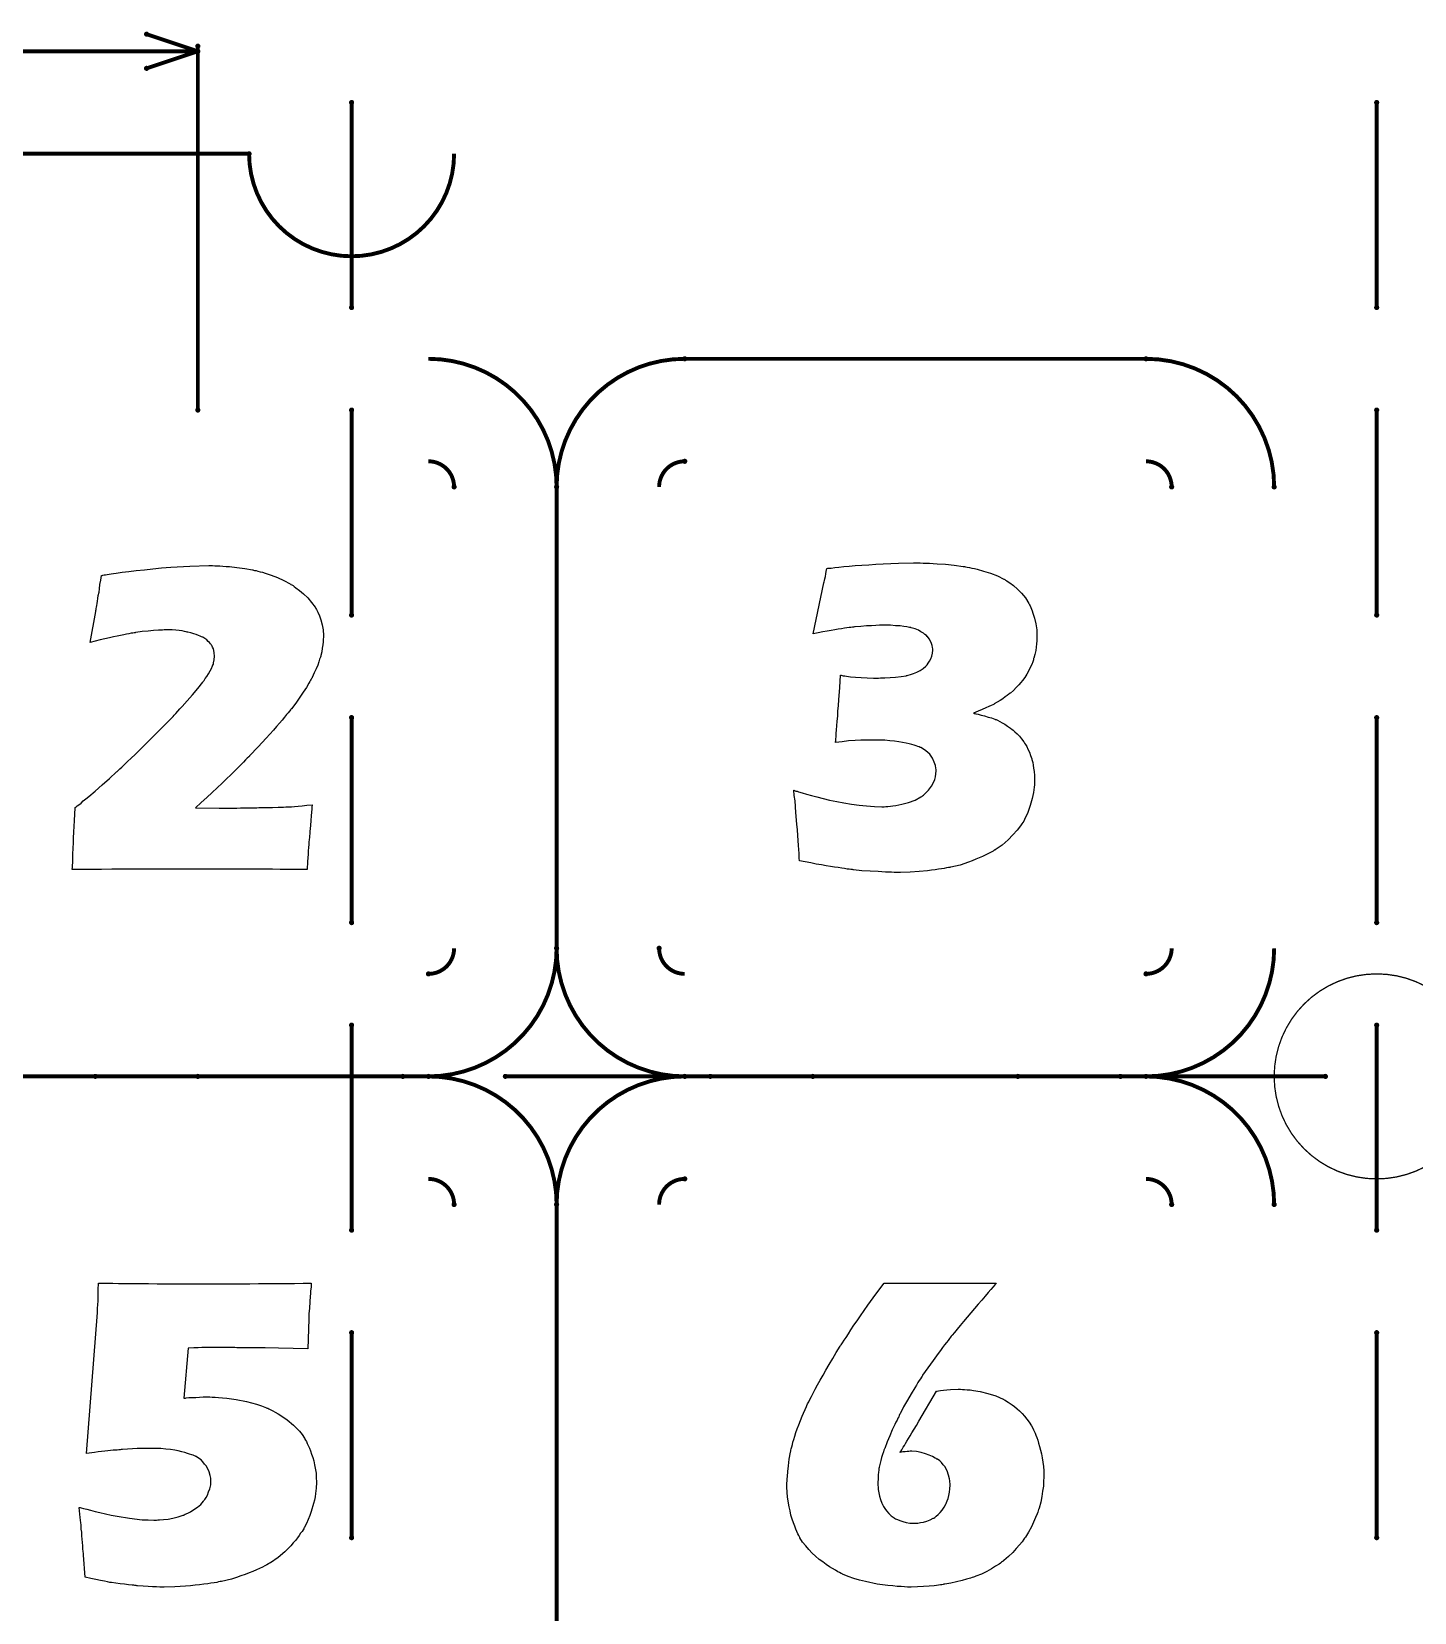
# Model space of a CAD drawing. Extents: x 0 to 200, y 0 to 200.
# Drawn here: x 67.76 to 94.74, y 81.54 to 112.38 of the extents above; entities that cross this region are included whole.
import ezdxf

# ---------------------------------------------------------------- set-up
doc = ezdxf.new("R2010")
doc.units = 0
doc.layers.get('0').update_dxf_attribs({"linetype": 'CONTINUOUS'})
doc.layers.add('gm1', color=1, linetype='CONTINUOUS')
doc.layers.add('gm2', color=1, linetype='CONTINUOUS')

# ---------------------------------------------------------------- blocks, each defined once
blk = doc.blocks.new('D10')
at = {"const_width": 0.05}
blk.add_lwpolyline([(-0.025, 0, 1), (0.025, 0, 1)], format="xyb", close=True, dxfattribs=at)
blk = doc.blocks.new('D11')
at = {"const_width": 0.025}
blk.add_lwpolyline([(-0.0125, 0, 1), (0.0125, 0, 1)], format="xyb", close=True, dxfattribs=at)

msp = doc.modelspace()

# ---------------------------------------------------------------- linework, layer by layer
at = {"layer": 'gm1', "color": 1}
for points, const_width in [([(51.000102, 110.00022), (72.000144, 110.00022)], 0.0762), ([(72.000144, 110.00022), (72.000144, 110.00022)], 0.0762), ([(72.000144, 110.00022), (72.000144, 110.00022)], 0.0762), ([(89.500179, 106.000212), (80.500161, 106.000212)], 0.0762), ([(80.500161, 106.000212), (80.500161, 106.000212)], 0.0762), ([(80.500161, 106.000212), (80.500161, 106.000212)], 0.0762), ([(80.500161, 104.000208), (80.500161, 104.000208)], 0.0762), ([(80.500161, 104.000208), (80.500161, 104.000208)], 0.0762), ([(76.000152, 103.500207), (76.000152, 103.500207)], 0.0762), ([(76.000152, 103.500207), (76.000152, 103.500207)], 0.0762), ([(78.000156, 103.500207), (78.000156, 103.500207)], 0.0762), ([(78.000156, 103.500207), (78.000156, 103.500207)], 0.0762), ([(78.000156, 94.500189), (78.000156, 103.500207)], 0.0762), ([(90.00018, 103.500207), (90.00018, 103.500207)], 0.0762), ([(90.00018, 103.500207), (90.00018, 103.500207)], 0.0762), ([(92.000184, 103.500207), (92.000184, 103.500207)], 0.0762), ([(92.000184, 103.500207), (92.000184, 103.500207)], 0.0762), ([(78.000156, 94.500189), (78.000156, 94.500189)], 0.0762), ([(78.000156, 94.500189), (78.000156, 94.500189)], 0.0762), ([(80.00016, 94.500189), (80.00016, 94.500189)], 0.0762), ([(80.00016, 94.500189), (80.00016, 94.500189)], 0.0762), ([(75.500151, 94.000188), (75.500151, 94.000188)], 0.0762), ([(75.500151, 94.000188), (75.500151, 94.000188)], 0.0762), ([(89.500179, 94.000188), (89.500179, 94.000188)], 0.0762), ([(89.500179, 94.000188), (89.500179, 94.000188)], 0.0762), ([(75.500151, 92.000184), (66.500133, 92.000184)], 0.0762), ([(75.500151, 92.000184), (75.500151, 92.000184)], 0.0762), ([(75.500151, 92.000184), (75.500151, 92.000184)], 0.0762), ([(80.500161, 92.000184), (80.500161, 92.000184)], 0.0762), ([(80.500161, 92.000184), (80.500161, 92.000184)], 0.0762), ([(80.500161, 92.000184), (89.500179, 92.000184)], 0.0762), ([(89.500179, 92.000184), (89.500179, 92.000184)], 0.0762), ([(89.500179, 92.000184), (89.500179, 92.000184)], 0.0762), ([(92.000184, 92.000184), (92.000184, 92.000184)], 0.0254), ([(80.500161, 90.00018), (80.500161, 90.00018)], 0.0762), ([(80.500161, 90.00018), (80.500161, 90.00018)], 0.0762), ([(76.000152, 89.500179), (76.000152, 89.500179)], 0.0762), ([(76.000152, 89.500179), (76.000152, 89.500179)], 0.0762), ([(78.000156, 80.500161), (78.000156, 89.500179)], 0.0762), ([(78.000156, 89.500179), (78.000156, 89.500179)], 0.0762), ([(78.000156, 89.500179), (78.000156, 89.500179)], 0.0762), ([(90.00018, 89.500179), (90.00018, 89.500179)], 0.0762), ([(90.00018, 89.500179), (90.00018, 89.500179)], 0.0762), ([(92.000184, 89.500179), (92.000184, 89.500179)], 0.0762), ([(92.000184, 89.500179), (92.000184, 89.500179)], 0.0762)]:
    msp.add_lwpolyline(points, dxfattribs=dict(at, const_width=const_width))
for points, const_width in [([(72.000144, 110.00022, 1), (76.000152, 110.00022)], 0.0762), ([(78.000156, 103.500207, 0.414214), (75.500151, 106.000212)], 0.0762), ([(80.500161, 106.000212, 0.414214), (78.000156, 103.500207)], 0.0762), ([(92.000184, 103.500207, 0.414211), (89.500179, 106.000222)], 0.0762), ([(76.000152, 103.500207, 0.414214), (75.500151, 104.000208)], 0.0762), ([(80.500161, 104.000208, 0.414214), (80.00016, 103.500207)], 0.0762), ([(90.00018, 103.500207, 0.414214), (89.500179, 104.000208)], 0.0762), ([(75.500151, 92.000184, 0.414214), (78.000156, 94.500189)], 0.0762), ([(75.500151, 94.000188, 0.414214), (76.000152, 94.500189)], 0.0762), ([(78.000156, 94.500189, 0.414216), (80.500161, 92.000194)], 0.0762), ([(80.00016, 94.500189, 0.414214), (80.500161, 94.000188)], 0.0762), ([(89.500179, 92.000184, 0.414214), (92.000184, 94.500189)], 0.0762), ([(89.500179, 94.000188, 0.414214), (90.00018, 94.500189)], 0.0762), ([(96.000192, 92.000184, 1), (92.000184, 92.000184)], 0.0254), ([(78.000156, 89.500179, 0.414214), (75.500151, 92.000184)], 0.0762), ([(80.500161, 92.000184, 0.414214), (78.000156, 89.500179)], 0.0762), ([(92.000184, 89.500179, 0.414214), (89.500179, 92.000184)], 0.0762), ([(92.000184, 92.000184, 1), (96.000192, 92.000184)], 0.0254), ([(76.000152, 89.500179, 0.414214), (75.500151, 90.00018)], 0.0762), ([(80.500161, 90.00018, 0.414214), (80.00016, 89.500179)], 0.0762), ([(90.00018, 89.500179, 0.414214), (89.500179, 90.00018)], 0.0762)]:
    msp.add_lwpolyline(points, format="xyb", dxfattribs=dict(at, const_width=const_width))
for points in [[(71.331033, 101.959734), (71.428223, 101.959734), (71.488383, 101.955104), (71.553173, 101.950484), (71.617963, 101.945854), (71.761434, 101.927344), (71.914154, 101.908834), (72.066874, 101.881064), (72.071494, 101.881064), (72.085384, 101.876434), (72.108524, 101.871804), (72.136284, 101.867174), (72.173314, 101.857924), (72.214964, 101.844034), (72.261245, 101.834784), (72.312145, 101.816274), (72.427845, 101.779244), (72.552795, 101.732973), (72.677755, 101.677433), (72.802706, 101.608013), (72.807336, 101.608013), (72.816586, 101.598763), (72.835096, 101.589503), (72.858236, 101.575623), (72.881376, 101.557113), (72.913776, 101.533973), (72.983196, 101.478433), (73.061866, 101.413643), (73.145166, 101.334973), (73.219216, 101.247042), (73.288637, 101.154482), (73.288637, 101.149852), (73.297887, 101.145232), (73.302517, 101.126712), (73.316397, 101.108202), (73.325657, 101.085062), (73.339537, 101.057302), (73.371937, 100.987882), (73.399707, 100.904582), (73.427467, 100.812022), (73.445977, 100.710201), (73.450607, 100.599141), (73.450607, 100.589881), (73.450607, 100.566741), (73.445977, 100.529721), (73.445977, 100.478811), (73.436727, 100.418651), (73.427467, 100.353861), (73.418217, 100.284441), (73.399707, 100.21039), (73.399707, 100.20114), (73.390447, 100.178), (73.376567, 100.14098), (73.362677, 100.09007), (73.339537, 100.02528), (73.307147, 99.95123), (73.270127, 99.87256), (73.228466, 99.78), (73.228466, 99.77537), (73.219216, 99.76612), (73.209956, 99.75223), (73.200706, 99.729089), (73.182196, 99.701329), (73.163676, 99.668929), (73.117406, 99.590259), (73.057236, 99.497699), (72.992446, 99.395889), (72.913776, 99.284819), (72.825846, 99.173748), (72.821216, 99.169118), (72.811966, 99.155238), (72.788826, 99.127468), (72.765686, 99.095068), (72.728655, 99.058048), (72.691635, 99.007138), (72.645355, 98.951608), (72.594445, 98.891448), (72.534285, 98.826658), (72.474125, 98.752608), (72.404705, 98.678557), (72.335285, 98.599887), (72.177944, 98.428657), (72.011334, 98.252797), (72.006704, 98.248166), (71.992824, 98.234286), (71.965054, 98.206516), (71.932664, 98.174126), (71.891014, 98.132476), (71.840104, 98.081566), (71.779944, 98.021406), (71.715153, 97.956616), (71.641103, 97.882566), (71.557803, 97.803896), (71.474503, 97.720585), (71.377313, 97.632655), (71.280133, 97.540105), (71.173692, 97.442915), (71.067242, 97.341105), (70.951552, 97.239284), (71.414343, 97.234664), (71.761434, 97.234664), (71.830844, 97.239284), (72.150174, 97.239284), (72.191824, 97.243914), (72.339915, 97.243914), (72.455615, 97.248544), (72.566685, 97.253175), (72.668495, 97.253175), (72.714775, 97.257805), (72.788826, 97.257805), (72.830476, 97.262425), (72.886006, 97.267055), (72.955426, 97.271685), (73.034096, 97.280945), (73.126656, 97.290195), (73.228466, 97.299455), (73.228466, 97.290195), (73.223846, 97.262425), (73.223846, 97.216144), (73.219216, 97.155984), (73.214586, 97.081944), (73.205336, 96.994014), (73.196076, 96.892194), (73.186816, 96.781124), (73.186816, 96.776504), (73.186816, 96.767244), (73.182196, 96.748733), (73.182196, 96.725593), (73.177566, 96.697823), (73.177566, 96.660803), (73.172936, 96.619153), (73.168306, 96.572873), (73.163676, 96.521963), (73.159056, 96.466433), (73.154426, 96.401643), (73.149796, 96.336853), (73.140536, 96.193382), (73.131286, 96.036042), (72.603705, 96.036042), (72.455615, 96.040662), (69.322529, 96.040662), (69.123528, 96.036042), (68.549677, 96.036042), (68.549677, 96.040662), (68.549677, 96.045292), (68.554307, 96.073062), (68.554307, 96.114712), (68.558927, 96.174872), (68.563557, 96.253553), (68.563557, 96.341483), (68.568187, 96.447923), (68.572817, 96.563613), (68.572817, 96.568243), (68.572817, 96.577503), (68.572817, 96.596013), (68.577447, 96.619153), (68.577447, 96.651543), (68.577447, 96.688573), (68.582067, 96.730223), (68.582067, 96.771874), (68.586697, 96.873684), (68.591327, 96.989384), (68.600577, 97.114334), (68.605207, 97.239284), (68.609837, 97.243914), (68.623717, 97.257805), (68.646857, 97.276315), (68.679257, 97.299455), (68.720907, 97.331845), (68.762558, 97.373495), (68.813468, 97.415145), (68.873628, 97.461425), (68.998578, 97.567865), (69.132788, 97.688195), (69.276249, 97.813146), (69.415089, 97.942726), (69.424349, 97.947356), (69.442859, 97.965866), (69.475249, 97.998266), (69.516899, 98.035286), (69.567809, 98.086196), (69.627969, 98.146356), (69.697389, 98.211146), (69.77607, 98.280567), (69.85474, 98.359237), (69.93804, 98.442537), (70.11853, 98.618397), (70.299021, 98.798888), (70.479501, 98.984008), (70.484131, 98.988628), (70.498021, 99.002518), (70.516531, 99.021028), (70.539671, 99.048798), (70.572061, 99.081188), (70.609081, 99.122838), (70.650741, 99.169118), (70.697011, 99.215398), (70.794202, 99.326469), (70.896012, 99.446789), (71.002452, 99.567119), (71.099642, 99.692069), (71.104272, 99.701329), (71.122782, 99.724469), (71.145922, 99.76149), (71.178312, 99.80314), (71.210712, 99.85405), (71.238482, 99.90958), (71.266243, 99.96049), (71.289383, 100.01139), (71.289383, 100.01602), (71.294013, 100.02528), (71.303273, 100.04379), (71.307893, 100.07156), (71.321783, 100.12709), (71.326413, 100.19651), (71.326413, 100.20114), (71.326413, 100.21965), (71.321783, 100.24279), (71.321783, 100.270561), (71.303273, 100.339971), (71.289383, 100.377001), (71.270873, 100.409391), (71.266243, 100.414021), (71.261623, 100.423281), (71.247732, 100.441791), (71.229222, 100.464931), (71.201452, 100.488071), (71.173692, 100.515831), (71.136662, 100.543601), (71.095012, 100.566741), (71.090382, 100.571371), (71.071872, 100.576001), (71.048732, 100.589881), (71.011712, 100.603761), (70.970062, 100.622271), (70.919152, 100.636161), (70.863622, 100.654671), (70.803462, 100.668551), (70.794202, 100.668551), (70.775692, 100.673181), (70.738671, 100.682441), (70.692391, 100.691691), (70.636851, 100.696321), (70.572061, 100.705581), (70.498021, 100.710201), (70.340671, 100.710201), (70.308271, 100.705581), (70.2296, 100.705581), (70.13704, 100.696321), (70.0306, 100.687061), (69.9149, 100.677811), (69.78995, 100.659301), (69.78532, 100.659301), (69.77607, 100.654671), (69.75755, 100.654671), (69.729789, 100.650041), (69.697389, 100.645411), (69.655739, 100.636161), (69.609459, 100.626901), (69.553929, 100.617651), (69.493769, 100.603761), (69.428969, 100.589881), (69.354929, 100.576001), (69.276249, 100.557481), (69.188328, 100.534341), (69.095768, 100.515831), (68.998578, 100.492691), (68.896768, 100.464931), (69.007838, 101.071182), (69.007838, 101.080432), (69.012468, 101.089692), (69.017088, 101.108202), (69.017088, 101.131342), (69.021718, 101.154482), (69.030978, 101.186882), (69.035608, 101.228532), (69.044858, 101.270183), (69.049488, 101.321083), (69.058738, 101.381253), (69.072628, 101.446043), (69.081878, 101.515463), (69.091138, 101.594133), (69.105018, 101.682063), (69.118908, 101.774624), (69.132788, 101.774624), (69.146668, 101.779244), (69.169808, 101.783874), (69.197578, 101.788504), (69.229978, 101.793134), (69.266999, 101.797764), (69.308649, 101.802384), (69.354929, 101.811644), (69.405839, 101.820904), (69.521529, 101.834784), (69.655739, 101.853294), (69.79921, 101.871804), (69.95655, 101.885694), (70.12316, 101.904204), (70.294391, 101.922714), (70.474881, 101.936594), (70.845112, 101.955104), (71.215342, 101.964364), (71.289383, 101.964364), (71.331033, 101.959734)], [(85.15057, 102.015274), (85.21074, 102.015274), (85.275531, 102.010644), (85.344941, 102.006014), (85.423621, 102.001384), (85.585591, 101.992134), (85.756832, 101.973624), (85.932692, 101.950484), (85.937312, 101.950484), (85.955822, 101.945854), (85.978962, 101.941224), (86.011362, 101.936594), (86.053012, 101.927344), (86.099292, 101.918084), (86.150202, 101.908834), (86.205732, 101.894944), (86.330683, 101.857924), (86.464893, 101.816274), (86.599103, 101.765364), (86.728683, 101.700573), (86.733313, 101.700573), (86.742563, 101.691313), (86.761084, 101.682063), (86.784224, 101.668183), (86.811984, 101.649663), (86.839754, 101.626523), (86.913804, 101.575623), (86.992474, 101.506203), (87.071144, 101.427533), (87.149824, 101.334973), (87.214614, 101.228532), (87.214614, 101.223902), (87.219244, 101.214642), (87.228494, 101.200762), (87.237754, 101.177622), (87.251635, 101.149852), (87.265515, 101.117462), (87.279405, 101.080432), (87.293285, 101.038782), (87.321055, 100.941602), (87.348825, 100.830532), (87.367335, 100.710201), (87.371965, 100.576001), (87.371965, 100.571371), (87.371965, 100.566741), (87.371965, 100.538971), (87.367335, 100.497321), (87.362705, 100.441791), (87.358075, 100.377001), (87.348825, 100.307581), (87.330315, 100.23353), (87.311795, 100.15949), (87.307175, 100.15023), (87.302545, 100.12709), (87.288655, 100.08544), (87.270145, 100.03916), (87.242384, 99.979), (87.214614, 99.91884), (87.177594, 99.84942), (87.135934, 99.78463), (87.131314, 99.77537), (87.112794, 99.75686), (87.089664, 99.724469), (87.057264, 99.682809), (87.015614, 99.636539), (86.964704, 99.585629), (86.913804, 99.530089), (86.853634, 99.479189), (86.844384, 99.474559), (86.825874, 99.456049), (86.793474, 99.432909), (86.751824, 99.405139), (86.705543, 99.368119), (86.654633, 99.335719), (86.538943, 99.266309), (86.534313, 99.261679), (86.511173, 99.252419), (86.478783, 99.233908), (86.432503, 99.215398), (86.372333, 99.187628), (86.302923, 99.155238), (86.224242, 99.122838), (86.131682, 99.085818), (86.136312, 99.085818), (86.145572, 99.081188), (86.159452, 99.081188), (86.177962, 99.076558), (86.224242, 99.067308), (86.284403, 99.048798), (86.349193, 99.034908), (86.418613, 99.011768), (86.488033, 98.993258), (86.548193, 98.970118), (86.557453, 98.965488), (86.575963, 98.960868), (86.603733, 98.946978), (86.645383, 98.923838), (86.691663, 98.900698), (86.742563, 98.872938), (86.798104, 98.835908), (86.853634, 98.794258), (86.858264, 98.789628), (86.881404, 98.775748), (86.909174, 98.752608), (86.941564, 98.720217), (86.983214, 98.683187), (87.029494, 98.636907), (87.071144, 98.586007), (87.112794, 98.530467), (87.117424, 98.525837), (87.131314, 98.502707), (87.149824, 98.474937), (87.172964, 98.433287), (87.196104, 98.382377), (87.223864, 98.326847), (87.247004, 98.262057), (87.270145, 98.192636), (87.274775, 98.183376), (87.279405, 98.160236), (87.288655, 98.123216), (87.297915, 98.072306), (87.307175, 98.012146), (87.316425, 97.947356), (87.325685, 97.873306), (87.325685, 97.794636), (87.325685, 97.790006), (87.325685, 97.776126), (87.325685, 97.752986), (87.321055, 97.725215), (87.321055, 97.688195), (87.316425, 97.641915), (87.311795, 97.591005), (87.302545, 97.540105), (87.279405, 97.419775), (87.242384, 97.285565), (87.196104, 97.151354), (87.131314, 97.012524), (87.131314, 97.007894), (87.122054, 96.998634), (87.112794, 96.980124), (87.094284, 96.952364), (87.075774, 96.924594), (87.048004, 96.887574), (86.987844, 96.804264), (86.904544, 96.711713), (86.807354, 96.614523), (86.691663, 96.512713), (86.557453, 96.420153), (86.552823, 96.415523), (86.538943, 96.410893), (86.520433, 96.397013), (86.492663, 96.383133), (86.455643, 96.364613), (86.413983, 96.341483), (86.363083, 96.313713), (86.307543, 96.290573), (86.247382, 96.262803), (86.182592, 96.235032), (86.108542, 96.207272), (86.034502, 96.179502), (85.872522, 96.123972), (85.692041, 96.082312), (85.687411, 96.082312), (85.668901, 96.077692), (85.645761, 96.073062), (85.608731, 96.068432), (85.562461, 96.059172), (85.511551, 96.049922), (85.451391, 96.040662), (85.386601, 96.031412), (85.317181, 96.022152), (85.2385, 96.012902), (85.0719, 95.994382), (84.89604, 95.985132), (84.710929, 95.980502), (84.585969, 95.980502), (84.535069, 95.985132), (84.414739, 95.985132), (84.345319, 95.989762), (84.275899, 95.994382), (84.118558, 96.003642), (83.956578, 96.012902), (83.789978, 96.031412), (83.785348, 96.031412), (83.771468, 96.036042), (83.743697, 96.036042), (83.711297, 96.040662), (83.669647, 96.045292), (83.618747, 96.054552), (83.563207, 96.063802), (83.493787, 96.073062), (83.424367, 96.082312), (83.341067, 96.096202), (83.257767, 96.110082), (83.165206, 96.128592), (83.063396, 96.142482), (82.961586, 96.165622), (82.850516, 96.184132), (82.739445, 96.207272), (82.739445, 96.211892), (82.739445, 96.216522), (82.734815, 96.244292), (82.734815, 96.290573), (82.730185, 96.350733), (82.725555, 96.424783), (82.720935, 96.508083), (82.711675, 96.600643), (82.707045, 96.702453), (82.697795, 96.808894), (82.688535, 96.919964), (82.670025, 97.151354), (82.651515, 97.373495), (82.637625, 97.479935), (82.628375, 97.581755), (82.633005, 97.581755), (82.637625, 97.577125), (82.651515, 97.572495), (82.670025, 97.567865), (82.693165, 97.563245), (82.720935, 97.553985), (82.790346, 97.530845), (82.873656, 97.507705), (82.970836, 97.479935), (83.077276, 97.452175), (83.197606, 97.424405), (83.327187, 97.392005), (83.466027, 97.364245), (83.604857, 97.336475), (83.752948, 97.313335), (83.901048, 97.290195), (84.049138, 97.276315), (84.201858, 97.267055), (84.345319, 97.262425), (84.391599, 97.262425), (84.423999, 97.267055), (84.465649, 97.267055), (84.511929, 97.271685), (84.562829, 97.276315), (84.618369, 97.285565), (84.738689, 97.308705), (84.86827, 97.341105), (84.99323, 97.387385), (85.10892, 97.452175), (85.11355, 97.456795), (85.12281, 97.461425), (85.13669, 97.470685), (85.1552, 97.489195), (85.20148, 97.530845), (85.257011, 97.586385), (85.312551, 97.660425), (85.358831, 97.748355), (85.377341, 97.794636), (85.391221, 97.845546), (85.400481, 97.901076), (85.405111, 97.961236), (85.405111, 97.965866), (85.405111, 97.975126), (85.405111, 97.989006), (85.400481, 98.012146), (85.391221, 98.067676), (85.368081, 98.132476), (85.331061, 98.206516), (85.307921, 98.248166), (85.280151, 98.285197), (85.24313, 98.317587), (85.20148, 98.354607), (85.1552, 98.387007), (85.10429, 98.414777), (85.09967, 98.414777), (85.09041, 98.419397), (85.0719, 98.428657), (85.04876, 98.437917), (85.01637, 98.447167), (84.97934, 98.461047), (84.93306, 98.474937), (84.87753, 98.488817), (84.81737, 98.502707), (84.747949, 98.516587), (84.673899, 98.530467), (84.590599, 98.539727), (84.502669, 98.548977), (84.400859, 98.558237), (84.299039, 98.562867), (84.035248, 98.562867), (83.988978, 98.558237), (83.938068, 98.558237), (83.822368, 98.553607), (83.697417, 98.544357), (83.572467, 98.530467), (83.442887, 98.516587), (83.442887, 98.525837), (83.447507, 98.544357), (83.447507, 98.581377), (83.452137, 98.632287), (83.456767, 98.687817), (83.461397, 98.761868), (83.470647, 98.840538), (83.475277, 98.928468), (83.484537, 99.025658), (83.489157, 99.127468), (83.498417, 99.233908), (83.507677, 99.349609), (83.526187, 99.585629), (83.540067, 99.82628), (83.553957, 99.82628), (83.572467, 99.82165), (83.590977, 99.81702), (83.623367, 99.8124), (83.655767, 99.80777), (83.692787, 99.80314), (83.734437, 99.79851), (83.831628, 99.78926), (83.942698, 99.78), (84.058388, 99.77537), (84.183348, 99.77074), (84.280529, 99.77074), (84.317559, 99.77537), (84.405489, 99.77537), (84.507299, 99.78), (84.613739, 99.78926), (84.720179, 99.80314), (84.81737, 99.81702), (84.82199, 99.81702), (84.82662, 99.82165), (84.84051, 99.82165), (84.85902, 99.82628), (84.9053, 99.84016), (84.96083, 99.85867), (85.02562, 99.88644), (85.09041, 99.91884), (85.15057, 99.96049), (85.20611, 100.00677), (85.21074, 100.01139), (85.22925, 100.02991), (85.24776, 100.0623), (85.275531, 100.09932), (85.298671, 100.1456), (85.321811, 100.19651), (85.335691, 100.256671), (85.340321, 100.316831), (85.340321, 100.321461), (85.340321, 100.339971), (85.335691, 100.367741), (85.326431, 100.404761), (85.312551, 100.446421), (85.294041, 100.492691), (85.270901, 100.534341), (85.23388, 100.580621), (85.22925, 100.585251), (85.21536, 100.599141), (85.1876, 100.622271), (85.1552, 100.645411), (85.10892, 100.673181), (85.05802, 100.705581), (84.99323, 100.728721), (84.91918, 100.751862), (84.90992, 100.756482), (84.88216, 100.761112), (84.83588, 100.770372), (84.77572, 100.779622), (84.701669, 100.788882), (84.613739, 100.793512), (84.511929, 100.802762), (84.299039, 100.802762), (84.229628, 100.798132), (84.141698, 100.793512), (84.044508, 100.788882), (83.938068, 100.779622), (83.826998, 100.770372), (83.813118, 100.770372), (83.794598, 100.765742), (83.771468, 100.765742), (83.743697, 100.761112), (83.706677, 100.756482), (83.660397, 100.751862), (83.614117, 100.742601), (83.558577, 100.733341), (83.493787, 100.724091), (83.428997, 100.714831), (83.354957, 100.700951), (83.276277, 100.687061), (83.192976, 100.673181), (83.100416, 100.654671), (83.007866, 100.636161), (83.216116, 101.626523), (83.216116, 101.631153), (83.220746, 101.649663), (83.225376, 101.677433), (83.234626, 101.709833), (83.243886, 101.751484), (83.253137, 101.802384), (83.262397, 101.853294), (83.271647, 101.908834), (83.280907, 101.908834), (83.294787, 101.913454), (83.313307, 101.913454), (83.359577, 101.918084), (83.428997, 101.927344), (83.507677, 101.936594), (83.604857, 101.945854), (83.711297, 101.955104), (83.826998, 101.964364), (83.956578, 101.973624), (84.090788, 101.982874), (84.229628, 101.992134), (84.373089, 102.001384), (84.669269, 102.015274), (84.96546, 102.019894), (85.09504, 102.019894), (85.15057, 102.015274)], [(73.214586, 87.959706), (73.214586, 87.945826), (73.209956, 87.922686), (73.209956, 87.890286), (73.205336, 87.853266), (73.200706, 87.811616), (73.196076, 87.760706), (73.191446, 87.709795), (73.182196, 87.598725), (73.177566, 87.478405), (73.168306, 87.367335), (73.163676, 87.260895), (73.145166, 86.682403), (72.575935, 86.700923), (72.312145, 86.705543), (71.761434, 86.705543), (71.719783, 86.710173), (71.081132, 86.710173), (71.007082, 86.705543), (70.919152, 86.705543), (70.812712, 86.700923), (70.729411, 85.724431), (70.757182, 85.724431), (70.775692, 85.729061), (70.826592, 85.733691), (70.891392, 85.738321), (70.960802, 85.738321), (71.034852, 85.742941), (71.104272, 85.747571), (71.233852, 85.747571), (71.280133, 85.742941), (71.340293, 85.742941), (71.405083, 85.738321), (71.483753, 85.729061), (71.567063, 85.719811), (71.654993, 85.710551), (71.747543, 85.696671), (71.946544, 85.659641), (72.145544, 85.604111), (72.242734, 85.571711), (72.339915, 85.534691), (72.344545, 85.530061), (72.363055, 85.525431), (72.386195, 85.511551), (72.423215, 85.497671), (72.464865, 85.474531), (72.511145, 85.446761), (72.566685, 85.414371), (72.622215, 85.381971), (72.742545, 85.298671), (72.867496, 85.19686), (72.983196, 85.07653), (73.034096, 85.01174), (73.080376, 84.94232), (73.085006, 84.93769), (73.089636, 84.92381), (73.103516, 84.9053), (73.117406, 84.87753), (73.135916, 84.84051), (73.154426, 84.79886), (73.177566, 84.747949), (73.200706, 84.692419), (73.219216, 84.632249), (73.242356, 84.567459), (73.260867, 84.498049), (73.279377, 84.419369), (73.307147, 84.262019), (73.311777, 84.174088), (73.316397, 84.086158), (73.316397, 84.081538), (73.316397, 84.067648), (73.316397, 84.039888), (73.311777, 84.007488), (73.307147, 83.965838), (73.302517, 83.914928), (73.297887, 83.864028), (73.288637, 83.799238), (73.274747, 83.734437), (73.256237, 83.665027), (73.214586, 83.512307), (73.186816, 83.433627), (73.154426, 83.354957), (73.117406, 83.276277), (73.075746, 83.192976), (73.071126, 83.188356), (73.066496, 83.174466), (73.052616, 83.151326), (73.034096, 83.123556), (73.006336, 83.086536), (72.978566, 83.044886), (72.941546, 82.998606), (72.904516, 82.947706), (72.858236, 82.896796), (72.811966, 82.841256), (72.756426, 82.781096), (72.696265, 82.725565), (72.566685, 82.614495), (72.418595, 82.512675), (72.413965, 82.508055), (72.400075, 82.503425), (72.376935, 82.489545), (72.344545, 82.471025), (72.307525, 82.452515), (72.261245, 82.424745), (72.205704, 82.401615), (72.145544, 82.373845), (72.076124, 82.341445), (72.002084, 82.313685), (71.923404, 82.281285), (71.840104, 82.253515), (71.752174, 82.221124), (71.659613, 82.193354), (71.460613, 82.147074), (71.455993, 82.147074), (71.437473, 82.142444), (71.405083, 82.137824), (71.368063, 82.128564), (71.317153, 82.119304), (71.256993, 82.110054), (71.192202, 82.100794), (71.118152, 82.091544), (71.034852, 82.082284), (70.946922, 82.073034), (70.854362, 82.063774), (70.757182, 82.054514), (70.553551, 82.040634), (70.340671, 82.036004), (70.257371, 82.036004), (70.19258, 82.040634), (70.11853, 82.040634), (70.0306, 82.049894), (69.93341, 82.054514), (69.82234, 82.063774), (69.80846, 82.063774), (69.79458, 82.068404), (69.77144, 82.068404), (69.748299, 82.073034), (69.715899, 82.073034), (69.646489, 82.082284), (69.567809, 82.091544), (69.484509, 82.100794), (69.401209, 82.110054), (69.317909, 82.123934), (69.308649, 82.123934), (69.280879, 82.128564), (69.239228, 82.137824), (69.179068, 82.151704), (69.100398, 82.165584), (69.012468, 82.184104), (68.910648, 82.202614), (68.799578, 82.230374), (68.767188, 82.656145), (68.767188, 82.660775), (68.767188, 82.665395), (68.767188, 82.693165), (68.762558, 82.730195), (68.757928, 82.781096), (68.753298, 82.841256), (68.748677, 82.906046), (68.739417, 83.035636), (68.739417, 83.044886), (68.734787, 83.068026), (68.734787, 83.109676), (68.725537, 83.169836), (68.720907, 83.248516), (68.716277, 83.290167), (68.711647, 83.341077), (68.702397, 83.396607), (68.697767, 83.456767), (68.693137, 83.521557), (68.683887, 83.590977), (68.688507, 83.590977), (68.693137, 83.586347), (68.707027, 83.586347), (68.720907, 83.581717), (68.767188, 83.567837), (68.831978, 83.553957), (68.906018, 83.535447), (68.993948, 83.512307), (69.091138, 83.489167), (69.197578, 83.466027), (69.308649, 83.442887), (69.424349, 83.419747), (69.669619, 83.378097), (69.9149, 83.350327), (70.0306, 83.345697), (70.14167, 83.341077), (70.19258, 83.341077), (70.22034, 83.345697), (70.252741, 83.345697), (70.331411, 83.354957), (70.419341, 83.364207), (70.511901, 83.382727), (70.613711, 83.405867), (70.710901, 83.438257), (70.715531, 83.438257), (70.724781, 83.442887), (70.734041, 83.447517), (70.752552, 83.456767), (70.803462, 83.479907), (70.858992, 83.507677), (70.923782, 83.549327), (70.993202, 83.595607), (71.057992, 83.651137), (71.113522, 83.715927), (71.118152, 83.725187), (71.136662, 83.748327), (71.159802, 83.785348), (71.187572, 83.831628), (71.210712, 83.891788), (71.233852, 83.956578), (71.252363, 84.030628), (71.256993, 84.109298), (71.256993, 84.113928), (71.256993, 84.123188), (71.256993, 84.137068), (71.252363, 84.160208), (71.243102, 84.215738), (71.219962, 84.285159), (71.187572, 84.359209), (71.164432, 84.400859), (71.132032, 84.437879), (71.099642, 84.479529), (71.062622, 84.516559), (71.016342, 84.548949), (70.965432, 84.581349), (70.960802, 84.581349), (70.951552, 84.590599), (70.933042, 84.595229), (70.909902, 84.609109), (70.882132, 84.618369), (70.840482, 84.632249), (70.798832, 84.646139), (70.747921, 84.664649), (70.687761, 84.678529), (70.618341, 84.692419), (70.548921, 84.706299), (70.465621, 84.720179), (70.377691, 84.729439), (70.280501, 84.738689), (70.17869, 84.743319), (69.96581, 84.743319), (69.89639, 84.738689), (69.81772, 84.738689), (69.725159, 84.734069), (69.627969, 84.729439), (69.530789, 84.720179), (69.503019, 84.720179), (69.484509, 84.715559), (69.456739, 84.715559), (69.424349, 84.710929), (69.387319, 84.706299), (69.345669, 84.706299), (69.299389, 84.701669), (69.243858, 84.692419), (69.188328, 84.687789), (69.123528, 84.683159), (69.058738, 84.673899), (68.984698, 84.664649), (68.827348, 84.646139), (69.040228, 87.395105), (69.040228, 87.399735), (69.040228, 87.404355), (69.040228, 87.418245), (69.044858, 87.432125), (69.044858, 87.478405), (69.049488, 87.543195), (69.054118, 87.621865), (69.054118, 87.719055), (69.058738, 87.834756), (69.063368, 87.964336), (69.341049, 87.964336), (69.452109, 87.959706), (70.03523, 87.959706), (70.20646, 87.955076), (72.015964, 87.955076), (72.182564, 87.959706), (72.886006, 87.959706), (73.052616, 87.964336), (73.214586, 87.964336), (73.214586, 87.959706)], [(86.566713, 87.955076), (86.548193, 87.931936), (86.515803, 87.894916), (86.469523, 87.844006), (86.418613, 87.783846), (86.358453, 87.714425), (86.293663, 87.635755), (86.224242, 87.557075), (86.080782, 87.385845), (85.941942, 87.219244), (85.872522, 87.140564), (85.812362, 87.071154), (85.761452, 87.006364), (85.715181, 86.950824), (85.710551, 86.946194), (85.701291, 86.932314), (85.687411, 86.913804), (85.664271, 86.886034), (85.636501, 86.849014), (85.604111, 86.807364), (85.567081, 86.761084), (85.530061, 86.710173), (85.488411, 86.654643), (85.442131, 86.594473), (85.344941, 86.460273), (85.24313, 86.316803), (85.14132, 86.168712), (85.13669, 86.164082), (85.13206, 86.150202), (85.11818, 86.131692), (85.09967, 86.099292), (85.07653, 86.066902), (85.04876, 86.025252), (85.02099, 85.974342), (84.9886, 85.923432), (84.91918, 85.807742), (84.84513, 85.682781), (84.77109, 85.553201), (84.701669, 85.418991), (84.701669, 85.414371), (84.692409, 85.405111), (84.683159, 85.386601), (84.673899, 85.358831), (84.655389, 85.331061), (84.641509, 85.294041), (84.618369, 85.252391), (84.599859, 85.20611), (84.548949, 85.1043), (84.502669, 84.9886), (84.451759, 84.86828), (84.400859, 84.743319), (84.396229, 84.734069), (84.386969, 84.710929), (84.377719, 84.673899), (84.359209, 84.622999), (84.340689, 84.567459), (84.326809, 84.507299), (84.294419, 84.377719), (84.294419, 84.368459), (84.289789, 84.349949), (84.285159, 84.317559), (84.280529, 84.275909), (84.275899, 84.224998), (84.271279, 84.169468), (84.266649, 84.058398), (84.266649, 84.049138), (84.266649, 84.025998), (84.271279, 83.984348), (84.275899, 83.938068), (84.285159, 83.877908), (84.299039, 83.813118), (84.317559, 83.743697), (84.345319, 83.674277), (84.349949, 83.665027), (84.359209, 83.646517), (84.377719, 83.609487), (84.405489, 83.572467), (84.437879, 83.526187), (84.479529, 83.475277), (84.530439, 83.428997), (84.585969, 83.387347), (84.595229, 83.382727), (84.613739, 83.368837), (84.650759, 83.354957), (84.697039, 83.336447), (84.75258, 83.313307), (84.81737, 83.299417), (84.89141, 83.285537), (84.97471, 83.280907), (85.01174, 83.280907), (85.04876, 83.285537), (85.09967, 83.294797), (85.15983, 83.304047), (85.22462, 83.322557), (85.289411, 83.345697), (85.349571, 83.378097), (85.358831, 83.382727), (85.377341, 83.396607), (85.405111, 83.419747), (85.442131, 83.452137), (85.483781, 83.489167), (85.525431, 83.540067), (85.562461, 83.595607), (85.594851, 83.655767), (85.599481, 83.665027), (85.608731, 83.688167), (85.622621, 83.720557), (85.636501, 83.766838), (85.650381, 83.822368), (85.664271, 83.887168), (85.673521, 83.956578), (85.678151, 84.025998), (85.678151, 84.030628), (85.678151, 84.039888), (85.678151, 84.058398), (85.673521, 84.081538), (85.668901, 84.109298), (85.664271, 84.146328), (85.645761, 84.220368), (85.617991, 84.303669), (85.571711, 84.386979), (85.543941, 84.423999), (85.511551, 84.465649), (85.474531, 84.498049), (85.428251, 84.530439), (85.423621, 84.530439), (85.418991, 84.535069), (85.405111, 84.544319), (85.386601, 84.553579), (85.335691, 84.581349), (85.270901, 84.609109), (85.19685, 84.636879), (85.11355, 84.664649), (85.02099, 84.683159), (84.92844, 84.687789), (84.89604, 84.687789), (84.8729, 84.683159), (84.84051, 84.683159), (84.80348, 84.678529), (84.7572, 84.673899), (84.701669, 84.664649), (84.706299, 84.673899), (84.720179, 84.697039), (84.734059, 84.715559), (84.747949, 84.738689), (84.76183, 84.76646), (84.78497, 84.79886), (84.80811, 84.84051), (84.83588, 84.88216), (84.86365, 84.93307), (84.89604, 84.9886), (84.93306, 85.04876), (84.97471, 85.11818), (85.02099, 85.19223), (85.06727, 85.275531), (85.414361, 85.858642), (85.423621, 85.858642), (85.451391, 85.863272), (85.493041, 85.872532), (85.548571, 85.877152), (85.613361, 85.886412), (85.682781, 85.891042), (85.835502, 85.895662), (85.881782, 85.895662), (85.918802, 85.891042), (85.960452, 85.891042), (86.011362, 85.886412), (86.066892, 85.881782), (86.131682, 85.872532), (86.265893, 85.849392), (86.413983, 85.812362), (86.566713, 85.766082), (86.714803, 85.701291), (86.719433, 85.701291), (86.733313, 85.692041), (86.751824, 85.682781), (86.779594, 85.664271), (86.811984, 85.645761), (86.849014, 85.617991), (86.890664, 85.590221), (86.932314, 85.557831), (86.983214, 85.516181), (87.029494, 85.474531), (87.080404, 85.423621), (87.126684, 85.372711), (87.172964, 85.312551), (87.219244, 85.252391), (87.265515, 85.18297), (87.302545, 85.10893), (87.307175, 85.1043), (87.311795, 85.09041), (87.321055, 85.06727), (87.334935, 85.03951), (87.348825, 85.00248), (87.367335, 84.95621), (87.385845, 84.9053), (87.404355, 84.84514), (87.422865, 84.78035), (87.441375, 84.710929), (87.459895, 84.636879), (87.473775, 84.558209), (87.496915, 84.391599), (87.506165, 84.303669), (87.506165, 84.211118), (87.506165, 84.206488), (87.506165, 84.197228), (87.506165, 84.178718), (87.506165, 84.155578), (87.501545, 84.127808), (87.501545, 84.090788), (87.496915, 84.007488), (87.483035, 83.910298), (87.469145, 83.803858), (87.446005, 83.692787), (87.413615, 83.577097), (87.413615, 83.572467), (87.408985, 83.563207), (87.404355, 83.549327), (87.395105, 83.526187), (87.385845, 83.498417), (87.376585, 83.466027), (87.344195, 83.391977), (87.307175, 83.304047), (87.265515, 83.211486), (87.209984, 83.109676), (87.149824, 83.012496), (87.149824, 83.007866), (87.140564, 83.003236), (87.131314, 82.989356), (87.117424, 82.970836), (87.080404, 82.919936), (87.034124, 82.859776), (86.969334, 82.790356), (86.899914, 82.711675), (86.816614, 82.633005), (86.724053, 82.554335), (86.719433, 82.554335), (86.714803, 82.545075), (86.700913, 82.535815), (86.682403, 82.521935), (86.659263, 82.503425), (86.631503, 82.484915), (86.562083, 82.443265), (86.483403, 82.392355), (86.390853, 82.341445), (86.289033, 82.290545), (86.182592, 82.248894), (86.177962, 82.248894), (86.168712, 82.244264), (86.154822, 82.239634), (86.131682, 82.230374), (86.108542, 82.225754), (86.076152, 82.211864), (85.997482, 82.193354), (85.909552, 82.165584), (85.803102, 82.137824), (85.692041, 82.114684), (85.571711, 82.091544), (85.557831, 82.091544), (85.539321, 82.086914), (85.516181, 82.082284), (85.488411, 82.077654), (85.451391, 82.073034), (85.414361, 82.068404), (85.368081, 82.063774), (85.270901, 82.054514), (85.15983, 82.045264), (85.0395, 82.040634), (84.91918, 82.036004), (84.84513, 82.036004), (84.7896, 82.040634), (84.724809, 82.045264), (84.646129, 82.049894), (84.558209, 82.059144), (84.461019, 82.068404), (84.359209, 82.082284), (84.252769, 82.096174), (84.025998, 82.142444), (83.910298, 82.174844), (83.799228, 82.207234), (83.688157, 82.244264), (83.577087, 82.290545), (83.572467, 82.295165), (83.553957, 82.304425), (83.521557, 82.318305), (83.484537, 82.336825), (83.438257, 82.364585), (83.382717, 82.396985), (83.322557, 82.434005), (83.262397, 82.475655), (83.192976, 82.526565), (83.123556, 82.577465), (83.054136, 82.637635), (82.989346, 82.697795), (82.919936, 82.767216), (82.859766, 82.841256), (82.799606, 82.915306), (82.748695, 82.998606), (82.744075, 83.003236), (82.739445, 83.017116), (82.725555, 83.044886), (82.707045, 83.077286), (82.688535, 83.118936), (82.670025, 83.169836), (82.646885, 83.225376), (82.623745, 83.290167), (82.595975, 83.359587), (82.572835, 83.438257), (82.554325, 83.521557), (82.535815, 83.604857), (82.503425, 83.789978), (82.498795, 83.887168), (82.494165, 83.988978), (82.494165, 83.993608), (82.494165, 84.002858), (82.494165, 84.021368), (82.494165, 84.044508), (82.494165, 84.072278), (82.498795, 84.104678), (82.498795, 84.146328), (82.503425, 84.192608), (82.512675, 84.289789), (82.521935, 84.405489), (82.540445, 84.535069), (82.563585, 84.669279), (82.563585, 84.673899), (82.568215, 84.687789), (82.572835, 84.706299), (82.577465, 84.734069), (82.586725, 84.77109), (82.600605, 84.81737), (82.609865, 84.86365), (82.628375, 84.91918), (82.646885, 84.98397), (82.670025, 85.05339), (82.693165, 85.12281), (82.725555, 85.20148), (82.757956, 85.284781), (82.790346, 85.372711), (82.873656, 85.557831), (82.878276, 85.562461), (82.882906, 85.580971), (82.896796, 85.608741), (82.919936, 85.650391), (82.943066, 85.696671), (82.970836, 85.756832), (83.007866, 85.821622), (83.044886, 85.900292), (83.091166, 85.983592), (83.142066, 86.071522), (83.197606, 86.168712), (83.253137, 86.270523), (83.317927, 86.381593), (83.387347, 86.497293), (83.456767, 86.612993), (83.535437, 86.737943), (83.540067, 86.747193), (83.553957, 86.765714), (83.577087, 86.802734), (83.609487, 86.853644), (83.646507, 86.909174), (83.692787, 86.978594), (83.743697, 87.057264), (83.799228, 87.145194), (83.864018, 87.233124), (83.928808, 87.330315), (84.072278, 87.538565), (84.229628, 87.751446), (84.391599, 87.964336), (86.575963, 87.964336), (86.566713, 87.955076)]]:
    msp.add_lwpolyline(points, dxfattribs=at)
at = {"layer": 'gm2', "color": 1, "const_width": 0.0762}
for points in [[(71.000142, 112.000224), (70.00014, 112.333555)], [(65.747371, 112.000224), (71.000142, 112.000224)], [(71.000142, 112.000224), (70.00014, 111.666893)], [(71.000142, 112.100224), (71.000142, 105.00021)], [(74.000148, 107.000214), (74.000148, 111.000222)], [(94.000188, 107.000214), (94.000188, 111.000222)], [(74.000148, 101.000202), (74.000148, 105.00021)], [(94.000188, 101.000202), (94.000188, 105.00021)], [(74.000148, 99.000198), (74.000148, 95.00019)], [(94.000188, 95.00019), (94.000188, 99.000198)], [(74.000148, 89.000178), (74.000148, 93.000186)], [(94.000188, 89.000178), (94.000188, 93.000186)], [(69.000138, 92.000184), (65.00013, 92.000184)], [(75.00015, 92.000184), (71.000142, 92.000184)], [(77.000154, 92.000184), (81.000162, 92.000184)], [(83.000166, 92.000184), (87.000174, 92.000184)], [(89.000178, 92.000184), (93.000186, 92.000184)], [(74.000148, 83.000166), (74.000148, 87.000174)], [(94.000188, 83.000166), (94.000188, 87.000174)]]:
    msp.add_lwpolyline(points, dxfattribs=at)

# ---------------------------------------------------------------- block references
at = {"layer": 'gm1'}
for name, p in [('D10', (72.000144, 110.00022)), ('D10', (72.000144, 110.00022)), ('D10', (72.000144, 110.00022)), ('D10', (72.000144, 110.00022)), ('D10', (80.500161, 106.000212)), ('D10', (80.500161, 106.000212)), ('D10', (80.500161, 106.000212)), ('D10', (80.500161, 106.000212)), ('D10', (89.500179, 106.000222)), ('D10', (89.500179, 106.000212)), ('D10', (80.500161, 104.000208)), ('D10', (80.500161, 104.000208)), ('D10', (80.500161, 104.000208)), ('D10', (80.500161, 104.000208)), ('D10', (76.000152, 103.500207)), ('D10', (76.000152, 103.500207)), ('D10', (76.000152, 103.500207)), ('D10', (76.000152, 103.500207)), ('D10', (78.000156, 103.500207)), ('D10', (78.000156, 103.500207)), ('D10', (78.000156, 103.500207)), ('D10', (78.000156, 103.500207)), ('D10', (78.000156, 103.500207)), ('D10', (90.00018, 103.500207)), ('D10', (90.00018, 103.500207)), ('D10', (90.00018, 103.500207)), ('D10', (90.00018, 103.500207)), ('D10', (92.000184, 103.500207)), ('D10', (92.000184, 103.500207)), ('D10', (92.000184, 103.500207)), ('D10', (92.000184, 103.500207)), ('D10', (78.000156, 94.500189)), ('D10', (78.000156, 94.500189)), ('D10', (78.000156, 94.500189)), ('D10', (78.000156, 94.500189)), ('D10', (78.000156, 94.500189)), ('D10', (80.00016, 94.500189)), ('D10', (80.00016, 94.500189)), ('D10', (80.00016, 94.500189)), ('D10', (80.00016, 94.500189)), ('D10', (75.500151, 94.000188)), ('D10', (75.500151, 94.000188)), ('D10', (75.500151, 94.000188)), ('D10', (75.500151, 94.000188)), ('D10', (89.500179, 94.000188)), ('D10', (89.500179, 94.000188)), ('D10', (89.500179, 94.000188)), ('D10', (89.500179, 94.000188)), ('D10', (75.500151, 92.000184)), ('D10', (75.500151, 92.000184)), ('D10', (75.500151, 92.000184)), ('D10', (75.500151, 92.000184)), ('D10', (75.500151, 92.000184)), ('D10', (80.500161, 92.000194)), ('D10', (80.500161, 92.000184)), ('D10', (80.500161, 92.000184)), ('D10', (80.500161, 92.000184)), ('D10', (80.500161, 92.000184)), ('D10', (89.500179, 92.000184)), ('D10', (89.500179, 92.000184)), ('D10', (89.500179, 92.000184)), ('D10', (89.500179, 92.000184)), ('D10', (89.500179, 92.000184)), ('D11', (92.000184, 92.000184)), ('D11', (92.000184, 92.000184)), ('D10', (80.500161, 90.00018)), ('D10', (80.500161, 90.00018)), ('D10', (80.500161, 90.00018)), ('D10', (80.500161, 90.00018)), ('D10', (76.000152, 89.500179)), ('D10', (76.000152, 89.500179)), ('D10', (76.000152, 89.500179)), ('D10', (76.000152, 89.500179)), ('D10', (78.000156, 89.500179)), ('D10', (78.000156, 89.500179)), ('D10', (78.000156, 89.500179)), ('D10', (78.000156, 89.500179)), ('D10', (78.000156, 89.500179)), ('D10', (90.00018, 89.500179)), ('D10', (90.00018, 89.500179)), ('D10', (90.00018, 89.500179)), ('D10', (90.00018, 89.500179)), ('D10', (92.000184, 89.500179)), ('D10', (92.000184, 89.500179)), ('D10', (92.000184, 89.500179)), ('D10', (92.000184, 89.500179))]:
    msp.add_blockref(name, p, dxfattribs=at)
at = {"layer": 'gm2'}
for p in [(70.00014, 112.333555), (71.000142, 112.100224), (71.000142, 112.000224), (71.000142, 112.000224), (70.00014, 111.666893), (74.000148, 111.000222), (94.000188, 111.000222), (74.000148, 107.000214), (94.000188, 107.000214), (71.000142, 105.00021), (74.000148, 105.00021), (94.000188, 105.00021), (74.000148, 101.000202), (94.000188, 101.000202), (74.000148, 99.000198), (94.000188, 99.000198), (74.000148, 95.00019), (94.000188, 95.00019), (74.000148, 93.000186), (94.000188, 93.000186), (69.000138, 92.000184), (71.000142, 92.000184), (75.00015, 92.000184), (77.000154, 92.000184), (81.000162, 92.000184), (83.000166, 92.000184), (87.000174, 92.000184), (89.000178, 92.000184), (93.000186, 92.000184), (74.000148, 89.000178), (94.000188, 89.000178), (74.000148, 87.000174), (94.000188, 87.000174), (74.000148, 83.000166), (94.000188, 83.000166)]:
    msp.add_blockref('D10', p, dxfattribs=at)

doc.saveas('drawing.dxf')
